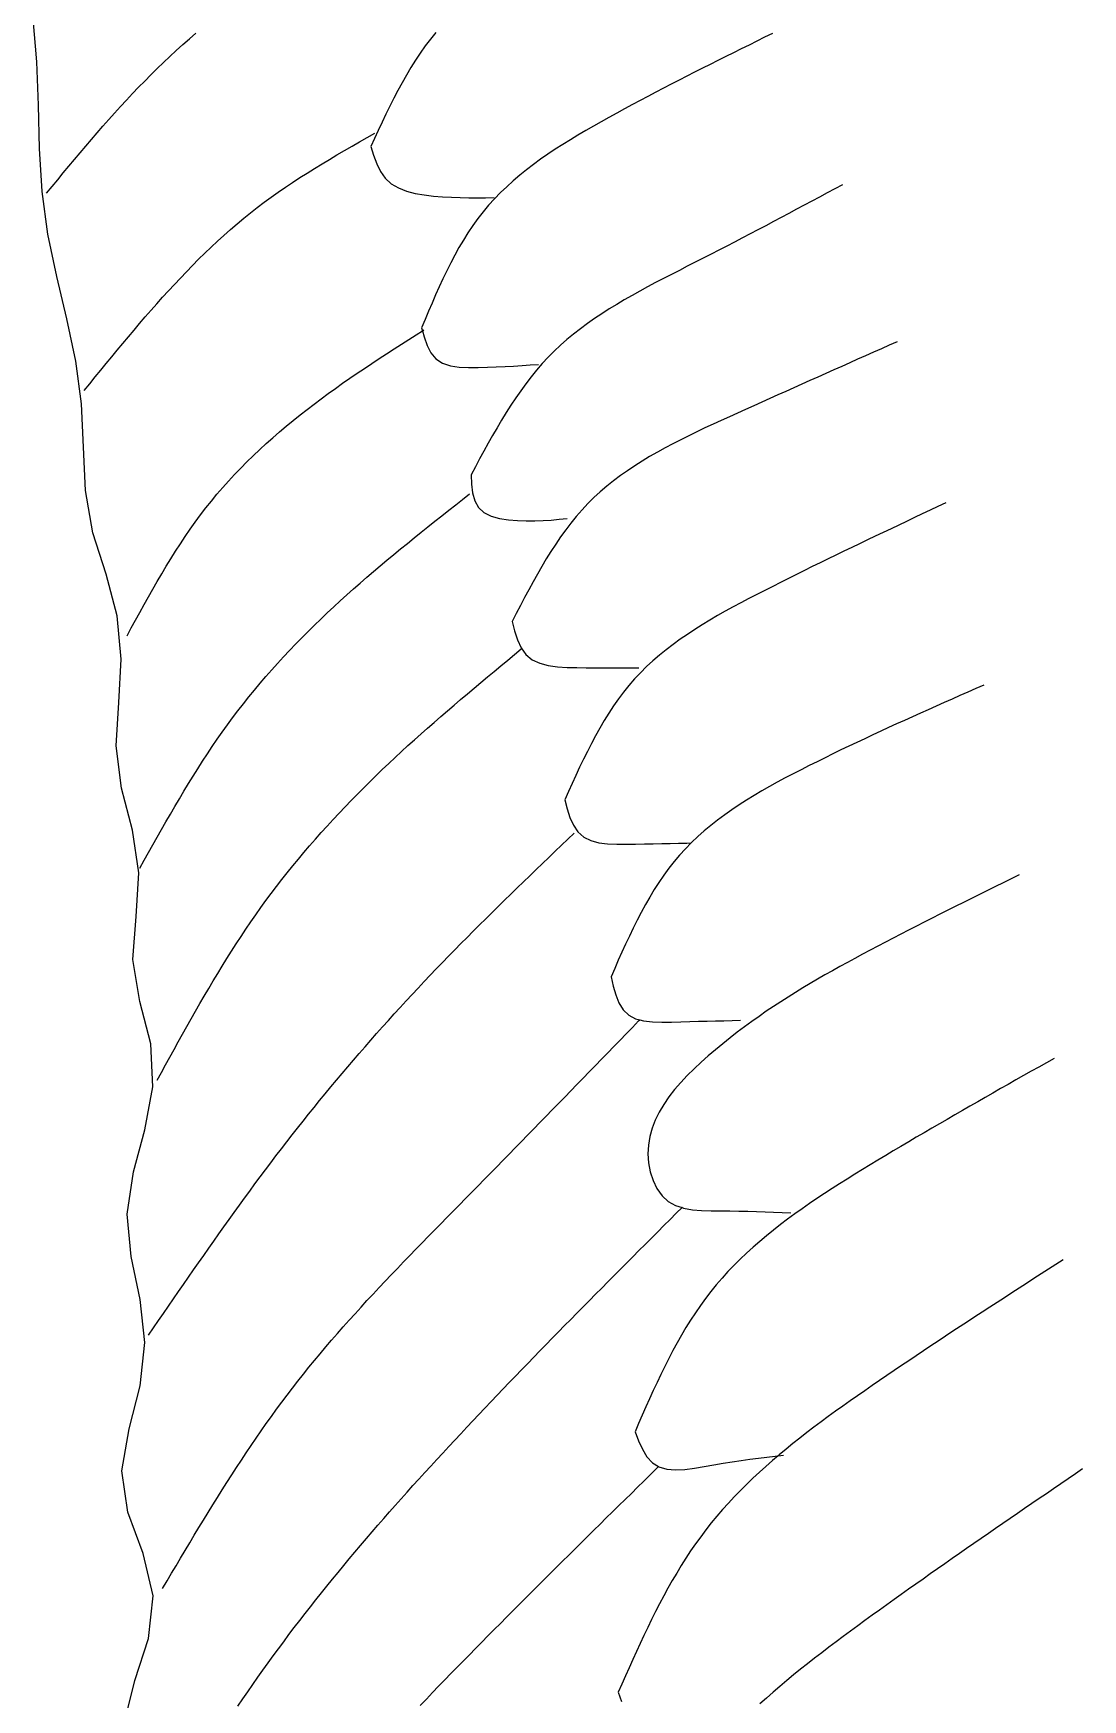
# Model space of a CAD drawing. Extents: x -3475 to 3475, y -2114 to 2114.
# Drawn here: x 103.8 to 281.2, y 657.7 to 939.3 of the extents above; entities that cross this region are included whole.
import ezdxf

# ---------------------------------------------------------------- set-up
doc = ezdxf.new("R2010")
doc.units = 0
doc.header["$MEASUREMENT"] = 0
doc.layers.get('0').update_dxf_attribs({"linetype": 'CONTINUOUS'})

msp = doc.modelspace()

# ---------------------------------------------------------------- linework, layer by layer
for p, q in [((104.43, 934.43), (103.82, 941.74)), ((129.08, 937.36), (130.19, 938.34)), ((130.19, 938.34), (131.31, 939.3)), ((170.94, 938.31), (170.07, 937.15)), ((171.86, 939.44), (170.94, 938.31)), ((226.1, 937.95), (224.78, 937.3)), ((227.41, 938.6), (226.1, 937.95)), ((228.73, 939.25), (227.41, 938.6)), ((125.81, 934.34), (126.89, 935.36)), ((126.89, 935.36), (127.98, 936.37)), ((127.98, 936.37), (129.08, 937.36)), ((169.22, 935.95), (168.41, 934.73)), ((170.07, 937.15), (169.22, 935.95)), ((220.84, 935.34), (219.53, 934.69)), ((222.15, 936), (220.84, 935.34)), ((223.47, 936.65), (222.15, 936)), ((224.78, 937.3), (223.47, 936.65)), ((104.67, 927.11), (104.43, 934.43)), ((122.64, 931.21), (123.69, 932.27)), ((123.69, 932.27), (124.74, 933.31)), ((124.74, 933.31), (125.81, 934.34)), ((166.88, 932.22), (166.15, 930.93)), ((167.63, 933.49), (166.88, 932.22)), ((168.41, 934.73), (167.63, 933.49)), ((215.58, 932.7), (214.27, 932.03)), ((216.9, 933.37), (215.58, 932.7)), ((218.21, 934.03), (216.9, 933.37)), ((219.53, 934.69), (218.21, 934.03)), ((120.58, 929.08), (121.61, 930.15)), ((121.61, 930.15), (122.64, 931.21)), ((165.44, 929.62), (164.75, 928.3)), ((166.15, 930.93), (165.44, 929.62)), ((210.32, 930), (209.01, 929.32)), ((211.64, 930.68), (210.32, 930)), ((212.95, 931.36), (211.64, 930.68)), ((214.27, 932.03), (212.95, 931.36)), ((104.86, 919.79), (104.67, 927.11)), ((117.56, 925.8), (118.56, 926.9)), ((118.56, 926.9), (119.57, 927.99)), ((119.57, 927.99), (120.58, 929.08)), ((164.07, 926.96), (163.41, 925.61)), ((164.75, 928.3), (164.07, 926.96)), ((205.06, 927.22), (203.74, 926.51)), ((206.38, 927.92), (205.06, 927.22)), ((207.69, 928.62), (206.38, 927.92)), ((209.01, 929.32), (207.69, 928.62)), ((115.59, 923.59), (116.57, 924.7)), ((116.57, 924.7), (117.56, 925.8)), ((162.76, 924.25), (162.12, 922.88)), ((163.41, 925.61), (162.76, 924.25)), ((199.8, 924.33), (198.48, 923.59)), ((201.11, 925.06), (199.8, 924.33)), ((202.43, 925.79), (201.11, 925.06)), ((203.74, 926.51), (202.43, 925.79)), ((112.69, 920.22), (113.65, 921.35)), ((113.65, 921.35), (114.62, 922.47)), ((114.62, 922.47), (115.59, 923.59)), ((157.69, 920.2), (158.97, 920.94)), ((158.97, 920.94), (160.25, 921.67)), ((160.25, 921.67), (161.53, 922.4)), ((161.49, 921.51), (160.86, 920.14)), ((162.12, 922.88), (161.49, 921.51)), ((194.58, 921.29), (193.3, 920.49)), ((195.87, 922.07), (194.58, 921.29)), ((197.17, 922.83), (195.87, 922.07)), ((198.48, 923.59), (197.17, 922.83)), ((105.29, 912.52), (104.86, 919.79)), ((110.78, 917.96), (111.73, 919.09)), ((111.73, 919.09), (112.69, 920.22)), ((153.87, 917.97), (155.14, 918.72)), ((155.14, 918.72), (156.41, 919.47)), ((156.41, 919.47), (157.69, 920.2)), ((160.86, 920.14), (161.33, 918.66)), ((161.33, 918.66), (161.85, 917.24)), ((190.79, 918.84), (189.56, 917.99)), ((192.04, 919.68), (190.79, 918.84)), ((193.3, 920.49), (192.04, 919.68)), ((107.94, 914.54), (108.89, 915.68)), ((108.89, 915.68), (109.83, 916.82)), ((109.83, 916.82), (110.78, 917.96)), ((148.87, 914.89), (150.11, 915.67)), ((150.11, 915.67), (151.36, 916.45)), ((151.36, 916.45), (152.61, 917.22)), ((152.61, 917.22), (153.87, 917.97)), ((161.85, 917.24), (162.49, 915.93)), ((162.49, 915.93), (163.29, 914.79)), ((186.03, 915.29), (184.9, 914.34)), ((187.18, 916.22), (186.03, 915.29)), ((188.36, 917.12), (187.18, 916.22)), ((189.56, 917.99), (188.36, 917.12)), ((106.26, 905.31), (105.29, 912.52)), ((106.07, 912.25), (107, 913.4)), ((107, 913.4), (107.94, 914.54)), ((145.21, 912.44), (146.42, 913.27)), ((146.42, 913.27), (147.64, 914.08)), ((147.64, 914.08), (148.87, 914.89)), ((163.29, 914.79), (164.3, 913.86)), ((164.3, 913.86), (165.51, 913.14)), ((165.51, 913.14), (166.87, 912.61)), ((166.87, 912.61), (168.35, 912.23)), ((183.82, 913.36), (182.76, 912.35)), ((184.9, 914.34), (183.82, 913.36)), ((239.3, 913), (238.01, 912.3)), ((240.6, 913.69), (239.3, 913)), ((140.51, 908.93), (141.67, 909.84)), ((141.67, 909.84), (142.83, 910.72)), ((142.83, 910.72), (144.02, 911.59)), ((144.02, 911.59), (145.21, 912.44)), ((168.35, 912.23), (169.88, 911.96)), ((169.88, 911.96), (171.44, 911.78)), ((171.44, 911.78), (172.97, 911.65)), ((172.97, 911.65), (174.47, 911.57)), ((174.47, 911.57), (175.94, 911.52)), ((175.94, 911.52), (177.4, 911.49)), ((177.4, 911.49), (178.83, 911.49)), ((178.83, 911.49), (180.26, 911.5)), ((180.77, 910.23), (179.84, 909.12)), ((180.26, 911.5), (181.68, 911.52)), ((181.75, 911.31), (180.77, 910.23)), ((182.76, 912.35), (181.75, 911.31)), ((234.11, 910.22), (232.81, 909.53)), ((235.41, 910.92), (234.11, 910.22)), ((236.71, 911.61), (235.41, 910.92)), ((238.01, 912.3), (236.71, 911.61)), ((137.13, 906.11), (138.25, 907.07)), ((138.25, 907.07), (139.37, 908.01)), ((139.37, 908.01), (140.51, 908.93)), ((178.95, 907.97), (178.1, 906.79)), ((179.84, 909.12), (178.95, 907.97)), ((228.9, 907.45), (227.6, 906.76)), ((230.21, 908.14), (228.9, 907.45)), ((231.51, 908.84), (230.21, 908.14)), ((232.81, 909.53), (231.51, 908.84)), ((107.78, 898.17), (106.26, 905.31)), ((133.87, 903.14), (134.95, 904.14)), ((134.95, 904.14), (136.04, 905.13)), ((136.04, 905.13), (137.13, 906.11)), ((176.51, 904.34), (175.76, 903.08)), ((177.28, 905.58), (176.51, 904.34)), ((178.1, 906.79), (177.28, 905.58)), ((222.34, 904), (221.02, 903.32)), ((223.66, 904.69), (222.34, 904)), ((224.97, 905.38), (223.66, 904.69)), ((226.29, 906.07), (224.97, 905.38)), ((227.6, 906.76), (226.29, 906.07)), ((131.76, 901.08), (132.81, 902.12)), ((132.81, 902.12), (133.87, 903.14)), ((175.05, 901.79), (174.36, 900.48)), ((175.76, 903.08), (175.05, 901.79)), ((217.02, 901.26), (215.68, 900.58)), ((218.36, 901.95), (217.02, 901.26)), ((219.69, 902.63), (218.36, 901.95)), ((221.02, 903.32), (219.69, 902.63)), ((128.67, 897.92), (129.69, 898.99)), ((129.69, 898.99), (130.72, 900.04)), ((130.72, 900.04), (131.76, 901.08)), ((173.69, 899.15), (173.05, 897.8)), ((174.36, 900.48), (173.69, 899.15)), ((211.65, 898.53), (210.31, 897.83)), ((213, 899.21), (211.65, 898.53)), ((214.34, 899.9), (213, 899.21)), ((215.68, 900.58), (214.34, 899.9)), ((109.49, 891.05), (107.78, 898.17)), ((125.67, 894.67), (126.66, 895.76)), ((126.66, 895.76), (127.66, 896.84)), ((127.66, 896.84), (128.67, 897.92)), ((172.42, 896.44), (171.8, 895.07)), ((173.05, 897.8), (172.42, 896.44)), ((206.31, 895.71), (205, 894.98)), ((207.63, 896.43), (206.31, 895.71)), ((208.97, 897.14), (207.63, 896.43)), ((210.31, 897.83), (208.97, 897.14)), ((123.72, 892.47), (124.69, 893.57)), ((124.69, 893.57), (125.67, 894.67)), ((171.2, 893.69), (170.61, 892.3)), ((171.8, 895.07), (171.2, 893.69)), ((202.41, 893.47), (201.14, 892.69)), ((203.69, 894.24), (202.41, 893.47)), ((205, 894.98), (203.69, 894.24)), ((110.99, 883.89), (109.49, 891.05)), ((120.84, 889.13), (121.79, 890.25)), ((121.79, 890.25), (122.75, 891.36)), ((122.75, 891.36), (123.72, 892.47)), ((170.02, 890.91), (169.43, 889.51)), ((170.61, 892.3), (170.02, 890.91)), ((197.45, 890.22), (196.27, 889.35)), ((198.66, 891.07), (197.45, 890.22)), ((199.89, 891.89), (198.66, 891.07)), ((201.14, 892.69), (199.89, 891.89)), ((118.95, 886.88), (119.89, 888)), ((119.89, 888), (120.84, 889.13)), ((166.03, 886.73), (167.29, 887.53)), ((167.29, 887.53), (168.55, 888.34)), ((168.55, 888.34), (169.58, 888.99)), ((169.43, 889.51), (169.58, 888.99)), ((169.58, 888.99), (169.81, 889.14)), ((169.58, 888.99), (169.86, 887.98)), ((169.86, 887.98), (170.36, 886.54)), ((193.99, 887.52), (192.9, 886.56)), ((195.12, 888.45), (193.99, 887.52)), ((196.27, 889.35), (195.12, 888.45)), ((249.82, 887.16), (248.48, 886.56)), ((116.15, 883.48), (117.08, 884.61)), ((117.08, 884.61), (118.01, 885.75)), ((118.01, 885.75), (118.95, 886.88)), ((161.03, 883.48), (162.28, 884.3)), ((162.28, 884.3), (163.53, 885.12)), ((163.53, 885.12), (164.78, 885.93)), ((164.78, 885.93), (166.03, 886.73)), ((170.36, 886.54), (171, 885.27)), ((171, 885.27), (171.86, 884.25)), ((190.82, 884.53), (189.83, 883.46)), ((191.84, 885.56), (190.82, 884.53)), ((192.9, 886.56), (191.84, 885.56)), ((244.47, 884.77), (243.13, 884.18)), ((245.8, 885.37), (244.47, 884.77)), ((247.14, 885.96), (245.8, 885.37)), ((248.48, 886.56), (247.14, 885.96)), ((111.97, 876.65), (110.99, 883.89)), ((114.29, 881.2), (115.22, 882.34)), ((115.22, 882.34), (116.15, 883.48)), ((157.32, 880.98), (158.55, 881.82)), ((158.55, 881.82), (159.79, 882.65)), ((159.79, 882.65), (161.03, 883.48)), ((171.86, 884.25), (172.98, 883.54)), ((172.98, 883.54), (174.32, 883.1)), ((174.32, 883.1), (175.81, 882.87)), ((175.81, 882.87), (177.39, 882.79)), ((177.39, 882.79), (178.99, 882.8)), ((178.99, 882.8), (180.56, 882.84)), ((180.56, 882.84), (182.07, 882.9)), ((182.07, 882.9), (183.55, 882.97)), ((183.55, 882.97), (184.99, 883.05)), ((184.99, 883.05), (186.41, 883.14)), ((186.41, 883.14), (187.8, 883.23)), ((187.8, 883.23), (189.19, 883.33)), ((188.88, 882.36), (187.96, 881.22)), ((189.83, 883.46), (188.88, 882.36)), ((237.76, 881.78), (236.41, 881.18)), ((239.1, 882.38), (237.76, 881.78)), ((240.44, 882.98), (239.1, 882.38)), ((241.79, 883.58), (240.44, 882.98)), ((243.13, 884.18), (241.79, 883.58)), ((112.44, 878.92), (113.37, 880.06)), ((113.37, 880.06), (114.29, 881.2)), ((153.67, 878.4), (154.88, 879.27)), ((154.88, 879.27), (156.1, 880.13)), ((156.1, 880.13), (157.32, 880.98)), ((186.2, 878.87), (185.36, 877.66)), ((187.07, 880.06), (186.2, 878.87)), ((187.96, 881.22), (187.07, 880.06)), ((231.01, 878.76), (229.65, 878.16)), ((232.36, 879.37), (231.01, 878.76)), ((233.71, 879.98), (232.36, 879.37)), ((235.06, 880.58), (233.71, 879.98)), ((236.41, 881.18), (235.06, 880.58)), ((112.32, 869.32), (111.97, 876.65)), ((150.08, 875.71), (151.26, 876.62)), ((151.26, 876.62), (152.46, 877.51)), ((152.46, 877.51), (153.67, 878.4)), ((184.54, 876.43), (183.74, 875.17)), ((185.36, 877.66), (184.54, 876.43)), ((225.57, 876.32), (224.2, 875.71)), ((226.93, 876.93), (225.57, 876.32)), ((228.29, 877.55), (226.93, 876.93)), ((229.65, 878.16), (228.29, 877.55)), ((146.57, 872.89), (147.73, 873.84)), ((147.73, 873.84), (148.9, 874.78)), ((148.9, 874.78), (150.08, 875.71)), ((182.96, 873.9), (182.2, 872.61)), ((183.74, 875.17), (182.96, 873.9)), ((218.7, 873.21), (217.33, 872.58)), ((220.08, 873.84), (218.7, 873.21)), ((221.45, 874.47), (220.08, 873.84)), ((222.83, 875.09), (221.45, 874.47)), ((224.2, 875.71), (222.83, 875.09)), ((143.18, 869.94), (144.3, 870.94)), ((144.3, 870.94), (145.43, 871.92)), ((145.43, 871.92), (146.57, 872.89)), ((181.44, 871.31), (180.7, 869.99)), ((182.2, 872.61), (181.44, 871.31)), ((213.25, 870.6), (211.91, 869.91)), ((214.6, 871.27), (213.25, 870.6)), ((215.96, 871.93), (214.6, 871.27)), ((217.33, 872.58), (215.96, 871.93)), ((112.65, 862), (112.32, 869.32)), ((139.92, 866.85), (140.99, 867.89)), ((140.99, 867.89), (142.08, 868.92)), ((142.08, 868.92), (143.18, 869.94)), ((179.97, 868.67), (179.25, 867.34)), ((180.7, 869.99), (179.97, 868.67)), ((207.98, 867.74), (206.71, 866.97)), ((209.28, 868.48), (207.98, 867.74)), ((210.59, 869.21), (209.28, 868.48)), ((211.91, 869.91), (210.59, 869.21)), ((136.82, 863.61), (137.84, 864.7)), ((137.84, 864.7), (138.87, 865.78)), ((138.87, 865.78), (139.92, 866.85)), ((178.53, 866.01), (177.81, 864.68)), ((177.81, 864.68), (177.9, 863.11)), ((179.25, 867.34), (178.53, 866.01)), ((204.24, 865.36), (203.04, 864.52)), ((205.46, 866.18), (204.24, 865.36)), ((206.71, 866.97), (205.46, 866.18)), ((113.9, 854.86), (112.65, 862)), ((134.86, 861.37), (135.83, 862.5)), ((135.83, 862.5), (136.82, 863.61)), ((177.9, 863.11), (178.07, 861.62)), ((199.63, 861.79), (198.57, 860.81)), ((200.74, 862.73), (199.63, 861.79)), ((201.87, 863.64), (200.74, 862.73)), ((203.04, 864.52), (201.87, 863.64)), ((132.08, 857.88), (132.98, 859.06)), ((132.98, 859.06), (133.91, 860.22)), ((133.91, 860.22), (134.86, 861.37)), ((174.03, 858.66), (175.2, 859.59)), ((175.2, 859.59), (176.37, 860.51)), ((176.37, 860.51), (177.54, 861.43)), ((178.07, 861.62), (178.42, 860.28)), ((178.42, 860.28), (179.03, 859.14)), ((179.03, 859.14), (179.97, 858.28)), ((197.54, 859.79), (196.55, 858.73)), ((198.57, 860.81), (197.54, 859.79)), ((256.71, 859.3), (255.38, 858.67)), ((258.03, 859.92), (256.71, 859.3)), ((130.34, 855.47), (131.2, 856.68)), ((131.2, 856.68), (132.08, 857.88)), ((170.52, 855.89), (171.69, 856.81)), ((171.69, 856.81), (172.86, 857.74)), ((172.86, 857.74), (174.03, 858.66)), ((179.97, 858.28), (181.2, 857.68)), ((181.2, 857.68), (182.62, 857.29)), ((182.62, 857.29), (184.13, 857.05)), ((184.13, 857.05), (185.65, 856.92)), ((185.65, 856.92), (187.13, 856.87)), ((187.13, 856.87), (188.56, 856.88)), ((188.56, 856.88), (189.96, 856.93)), ((189.96, 856.93), (191.33, 857.02)), ((191.33, 857.02), (192.68, 857.14)), ((192.68, 857.14), (194.03, 857.27)), ((194.67, 856.51), (193.79, 855.36)), ((195.59, 857.64), (194.67, 856.51)), ((196.55, 858.73), (195.59, 857.64)), ((250.09, 856.17), (248.77, 855.55)), ((251.41, 856.8), (250.09, 856.17)), ((252.74, 857.43), (251.41, 856.8)), ((254.06, 858.05), (252.74, 857.43)), ((255.38, 858.67), (254.06, 858.05)), ((116.12, 847.89), (113.9, 854.86)), ((128.67, 853), (129.49, 854.24)), ((129.49, 854.24), (130.34, 855.47)), ((167.03, 853.08), (168.19, 854.02)), ((168.19, 854.02), (169.35, 854.96)), ((169.35, 854.96), (170.52, 855.89)), ((192.93, 854.17), (192.1, 852.95)), ((193.79, 855.36), (192.93, 854.17)), ((244.79, 853.65), (243.46, 853.02)), ((246.11, 854.28), (244.79, 853.65)), ((247.44, 854.92), (246.11, 854.28)), ((248.77, 855.55), (247.44, 854.92)), ((126.29, 849.21), (127.07, 850.49)), ((127.07, 850.49), (127.86, 851.75)), ((127.86, 851.75), (128.67, 853)), ((163.58, 850.24), (164.72, 851.19)), ((164.72, 851.19), (165.88, 852.14)), ((165.88, 852.14), (167.03, 853.08)), ((191.29, 851.72), (190.51, 850.46)), ((192.1, 852.95), (191.29, 851.72)), ((239.47, 851.09), (238.14, 850.45)), ((240.8, 851.74), (239.47, 851.09)), ((242.13, 852.38), (240.8, 851.74)), ((243.46, 853.02), (242.13, 852.38)), ((118, 840.82), (116.12, 847.89)), ((124.77, 846.64), (125.52, 847.93)), ((125.52, 847.93), (126.29, 849.21)), ((160.16, 847.34), (161.3, 848.31)), ((161.3, 848.31), (162.43, 849.28)), ((162.43, 849.28), (163.58, 850.24)), ((189, 847.88), (188.27, 846.57)), ((189.74, 849.18), (189, 847.88)), ((190.51, 850.46), (189.74, 849.18)), ((232.8, 847.82), (231.46, 847.15)), ((234.14, 848.48), (232.8, 847.82)), ((235.47, 849.14), (234.14, 848.48)), ((236.81, 849.79), (235.47, 849.14)), ((238.14, 850.45), (236.81, 849.79)), ((123.28, 844.04), (124.02, 845.34)), ((124.02, 845.34), (124.77, 846.64)), ((156.8, 844.37), (157.91, 845.37)), ((157.91, 845.37), (159.04, 846.36)), ((159.04, 846.36), (160.16, 847.34)), ((187.54, 845.25), (186.83, 843.91)), ((188.27, 846.57), (187.54, 845.25)), ((227.44, 845.13), (226.09, 844.44)), ((228.78, 845.81), (227.44, 845.13)), ((230.12, 846.48), (228.78, 845.81)), ((231.46, 847.15), (230.12, 846.48)), ((121.82, 841.42), (122.55, 842.73)), ((122.55, 842.73), (123.28, 844.04)), ((153.5, 841.33), (154.59, 842.35)), ((154.59, 842.35), (155.69, 843.37)), ((155.69, 843.37), (156.8, 844.37)), ((186.13, 842.57), (185.43, 841.23)), ((186.83, 843.91), (186.13, 842.57)), ((222.08, 842.33), (220.76, 841.6)), ((223.41, 843.04), (222.08, 842.33)), ((224.75, 843.75), (223.41, 843.04)), ((226.09, 844.44), (224.75, 843.75)), ((118.68, 833.53), (118, 840.82)), ((120.38, 838.79), (121.1, 840.11)), ((121.1, 840.11), (121.82, 841.42)), ((150.28, 838.2), (151.34, 839.25)), ((151.34, 839.25), (152.42, 840.29)), ((152.42, 840.29), (153.5, 841.33)), ((185.43, 841.23), (184.74, 839.88)), ((184.74, 839.88), (185.16, 838.3)), ((216.87, 839.32), (215.6, 838.52)), ((218.15, 840.1), (216.87, 839.32)), ((219.45, 840.86), (218.15, 840.1)), ((220.76, 841.6), (219.45, 840.86)), ((119.66, 837.47), (120.38, 838.79)), ((148.18, 836.07), (149.22, 837.14)), ((149.22, 837.14), (150.28, 838.2)), ((185.16, 838.3), (185.65, 836.8)), ((185.65, 836.8), (186.27, 835.43)), ((213.14, 836.86), (211.95, 835.99)), ((214.36, 837.7), (213.14, 836.86)), ((215.6, 838.52), (214.36, 837.7)), ((145.11, 832.79), (146.12, 833.9)), ((146.12, 833.9), (147.14, 834.99)), ((147.14, 834.99), (148.18, 836.07)), ((183.99, 833.34), (185.13, 834.29)), ((185.13, 834.29), (186.27, 835.23)), ((186.27, 835.43), (187.07, 834.29)), ((187.07, 834.29), (188.12, 833.42)), ((209.64, 834.18), (208.54, 833.22)), ((210.78, 835.1), (209.64, 834.18)), ((211.95, 835.99), (210.78, 835.1)), ((118.26, 826.17), (118.68, 833.53)), ((143.12, 830.56), (144.11, 831.68)), ((144.11, 831.68), (145.11, 832.79)), ((180.58, 830.51), (181.71, 831.45)), ((181.71, 831.45), (182.85, 832.4)), ((182.85, 832.4), (183.99, 833.34)), ((188.12, 833.42), (189.4, 832.82)), ((189.4, 832.82), (190.85, 832.44)), ((190.85, 832.44), (192.42, 832.23)), ((192.42, 832.23), (194.05, 832.12)), ((194.05, 832.12), (195.69, 832.08)), ((195.69, 832.08), (197.28, 832.06)), ((197.28, 832.06), (198.83, 832.04)), ((198.83, 832.04), (200.34, 832.04)), ((200.34, 832.04), (201.82, 832.04)), ((201.82, 832.04), (203.28, 832.04)), ((203.28, 832.04), (204.73, 832.05)), ((204.73, 832.05), (206.17, 832.06)), ((206.44, 831.22), (205.44, 830.17)), ((207.47, 832.24), (206.44, 831.22)), ((208.54, 833.22), (207.47, 832.24)), ((140.25, 827.13), (141.19, 828.29)), ((141.19, 828.29), (142.15, 829.43)), ((142.15, 829.43), (143.12, 830.56)), ((177.17, 827.65), (178.31, 828.61)), ((178.31, 828.61), (179.44, 829.56)), ((179.44, 829.56), (180.58, 830.51)), ((204.49, 829.08), (203.58, 827.95)), ((205.44, 830.17), (204.49, 829.08)), ((263.1, 828.54), (261.76, 827.94)), ((264.44, 829.13), (263.1, 828.54)), ((117.82, 818.87), (118.26, 826.17)), ((138.4, 824.79), (139.32, 825.97)), ((139.32, 825.97), (140.25, 827.13)), ((173.79, 824.77), (174.92, 825.74)), ((174.92, 825.74), (176.04, 826.7)), ((176.04, 826.7), (177.17, 827.65)), ((201.87, 825.6), (201.07, 824.38)), ((202.71, 826.79), (201.87, 825.6)), ((203.58, 827.95), (202.71, 826.79)), ((256.41, 825.57), (255.07, 824.97)), ((257.75, 826.17), (256.41, 825.57)), ((259.08, 826.76), (257.75, 826.17)), ((260.42, 827.35), (259.08, 826.76)), ((261.76, 827.94), (260.42, 827.35)), ((135.75, 821.19), (136.62, 822.4)), ((136.62, 822.4), (137.5, 823.6)), ((137.5, 823.6), (138.4, 824.79)), ((170.45, 821.86), (171.56, 822.83)), ((171.56, 822.83), (172.67, 823.81)), ((172.67, 823.81), (173.79, 824.77)), ((200.3, 823.14), (199.55, 821.87)), ((201.07, 824.38), (200.3, 823.14)), ((249.71, 822.55), (248.37, 821.94)), ((251.05, 823.16), (249.71, 822.55)), ((252.39, 823.77), (251.05, 823.16)), ((253.73, 824.37), (252.39, 823.77)), ((255.07, 824.97), (253.73, 824.37)), ((134.06, 818.74), (134.9, 819.97)), ((134.9, 819.97), (135.75, 821.19)), ((167.14, 818.89), (168.24, 819.89)), ((168.24, 819.89), (169.34, 820.87)), ((169.34, 820.87), (170.45, 821.86)), ((198.83, 820.57), (198.13, 819.26)), ((199.55, 821.87), (198.83, 820.57)), ((244.34, 820.07), (243, 819.44)), ((245.68, 820.7), (244.34, 820.07)), ((247.03, 821.32), (245.68, 820.7)), ((248.37, 821.94), (247.03, 821.32)), ((118.71, 811.71), (117.82, 818.87)), ((132.42, 816.26), (133.23, 817.51)), ((133.23, 817.51), (134.06, 818.74)), ((163.88, 815.87), (164.96, 816.88)), ((164.96, 816.88), (166.05, 817.89)), ((166.05, 817.89), (167.14, 818.89)), ((197.45, 817.93), (196.79, 816.59)), ((198.13, 819.26), (197.45, 817.93)), ((237.62, 816.85), (236.27, 816.18)), ((238.96, 817.51), (237.62, 816.85)), ((240.31, 818.16), (238.96, 817.51)), ((241.65, 818.8), (240.31, 818.16)), ((243, 819.44), (241.65, 818.8)), ((130.82, 813.74), (131.61, 815)), ((131.61, 815), (132.42, 816.26)), ((161.74, 813.82), (162.8, 814.85)), ((162.8, 814.85), (163.88, 815.87)), ((196.14, 815.23), (195.5, 813.87)), ((196.79, 816.59), (196.14, 815.23)), ((232.23, 814.14), (230.89, 813.44)), ((233.57, 814.83), (232.23, 814.14)), ((234.92, 815.51), (233.57, 814.83)), ((236.27, 816.18), (234.92, 815.51)), ((120.6, 804.62), (118.71, 811.71)), ((128.5, 809.91), (129.26, 811.19)), ((129.26, 811.19), (130.04, 812.47)), ((130.04, 812.47), (130.82, 813.74)), ((158.58, 810.68), (159.62, 811.73)), ((159.62, 811.73), (160.68, 812.78)), ((160.68, 812.78), (161.74, 813.82)), ((194.25, 811.12), (193.62, 809.74)), ((194.87, 812.5), (194.25, 811.12)), ((195.5, 813.87), (194.87, 812.5)), ((226.93, 811.24), (225.64, 810.47)), ((228.24, 811.99), (226.93, 811.24)), ((229.56, 812.72), (228.24, 811.99)), ((230.89, 813.44), (229.56, 812.72)), ((126.99, 807.33), (127.74, 808.62)), ((127.74, 808.62), (128.5, 809.91)), ((155.49, 807.47), (156.51, 808.55)), ((156.51, 808.55), (157.54, 809.62)), ((157.54, 809.62), (158.58, 810.68)), ((193.62, 809.74), (194.04, 808.22)), ((223.1, 808.88), (221.87, 808.05)), ((224.36, 809.69), (223.1, 808.88)), ((225.64, 810.47), (224.36, 809.69)), ((125.5, 804.74), (126.24, 806.04)), ((126.24, 806.04), (126.99, 807.33)), ((153.47, 805.3), (154.48, 806.39)), ((154.48, 806.39), (155.49, 807.47)), ((194.04, 808.22), (194.52, 806.76)), ((194.52, 806.76), (195.1, 805.43)), ((195.1, 805.43), (195.86, 804.31)), ((219.47, 806.32), (218.32, 805.41)), ((220.66, 807.2), (219.47, 806.32)), ((221.87, 808.05), (220.66, 807.2)), ((121.64, 797.38), (120.6, 804.62)), ((124.03, 802.13), (124.76, 803.43)), ((124.76, 803.43), (125.5, 804.74)), ((150.52, 801.97), (151.5, 803.09)), ((151.5, 803.09), (152.48, 804.2)), ((152.48, 804.2), (153.47, 805.3)), ((193.1, 802.06), (194.17, 803.09)), ((194.17, 803.09), (195.24, 804.12)), ((195.86, 804.31), (196.83, 803.44)), ((196.83, 803.44), (198.02, 802.85)), ((198.02, 802.85), (199.38, 802.49)), ((216.1, 803.51), (215.05, 802.51)), ((217.19, 804.48), (216.1, 803.51)), ((218.32, 805.41), (217.19, 804.48)), ((122.57, 799.52), (123.3, 800.82)), ((123.3, 800.82), (124.03, 802.13)), ((148.61, 799.71), (149.56, 800.84)), ((149.56, 800.84), (150.52, 801.97)), ((189.88, 798.97), (190.95, 800)), ((190.95, 800), (192.02, 801.03)), ((192.02, 801.03), (193.1, 802.06)), ((199.38, 802.49), (200.87, 802.29)), ((200.87, 802.29), (202.44, 802.22)), ((202.44, 802.22), (204.02, 802.23)), ((204.02, 802.23), (205.59, 802.26)), ((205.59, 802.26), (207.11, 802.29)), ((207.11, 802.29), (208.59, 802.32)), ((208.59, 802.32), (210.03, 802.35)), ((210.03, 802.35), (211.45, 802.38)), ((211.45, 802.38), (212.85, 802.41)), ((213.05, 800.41), (212.12, 799.31)), ((212.85, 802.41), (214.24, 802.43)), ((214.03, 801.48), (213.05, 800.41)), ((214.99, 802.45), (214.03, 801.48)), ((214.24, 802.43), (214.99, 802.45)), ((215.05, 802.51), (214.99, 802.45)), ((121.22, 790.04), (121.64, 797.38)), ((121.84, 798.21), (122.57, 799.52)), ((145.82, 796.25), (146.74, 797.41)), ((146.74, 797.41), (147.67, 798.56)), ((147.67, 798.56), (148.61, 799.71)), ((187.73, 796.91), (188.8, 797.94)), ((188.8, 797.94), (189.88, 798.97)), ((210.37, 796.99), (209.55, 795.79)), ((211.22, 798.17), (210.37, 796.99)), ((212.12, 799.31), (211.22, 798.17)), ((270.44, 797.05), (269.1, 796.39)), ((144.02, 793.9), (144.92, 795.08)), ((144.92, 795.08), (145.82, 796.25)), ((184.53, 793.8), (185.6, 794.84)), ((185.6, 794.84), (186.66, 795.87)), ((186.66, 795.87), (187.73, 796.91)), ((208.76, 794.56), (208, 793.3)), ((209.55, 795.79), (208.76, 794.56)), ((265.07, 794.4), (263.72, 793.74)), ((266.41, 795.06), (265.07, 794.4)), ((267.75, 795.73), (266.41, 795.06)), ((269.1, 796.39), (267.75, 795.73)), ((141.42, 790.31), (142.28, 791.51)), ((142.28, 791.51), (143.14, 792.71)), ((143.14, 792.71), (144.02, 793.9)), ((181.34, 790.68), (182.4, 791.72)), ((182.4, 791.72), (183.47, 792.76)), ((183.47, 792.76), (184.53, 793.8)), ((207.27, 792.03), (206.56, 790.72)), ((208, 793.3), (207.27, 792.03)), ((259.71, 791.75), (258.38, 791.08)), ((261.05, 792.41), (259.71, 791.75)), ((262.38, 793.08), (261.05, 792.41)), ((263.72, 793.74), (262.38, 793.08)), ((120.66, 782.75), (121.22, 790.04)), ((139.75, 787.87), (140.58, 789.09)), ((140.58, 789.09), (141.42, 790.31)), ((178.18, 787.54), (179.23, 788.59)), ((179.23, 788.59), (180.29, 789.63)), ((180.29, 789.63), (181.34, 790.68)), ((205.88, 789.4), (205.21, 788.07)), ((206.56, 790.72), (205.88, 789.4)), ((254.39, 789.07), (253.07, 788.4)), ((255.72, 789.74), (254.39, 789.07)), ((257.05, 790.41), (255.72, 789.74)), ((258.38, 791.08), (257.05, 790.41)), ((138.12, 785.4), (138.93, 786.64)), ((138.93, 786.64), (139.75, 787.87)), ((176.08, 785.43), (177.13, 786.48)), ((177.13, 786.48), (178.18, 787.54)), ((204.56, 786.72), (203.92, 785.36)), ((205.21, 788.07), (204.56, 786.72)), ((249.13, 786.37), (247.83, 785.69)), ((250.44, 787.05), (249.13, 786.37)), ((251.75, 787.73), (250.44, 787.05)), ((253.07, 788.4), (251.75, 787.73)), ((135.76, 781.65), (136.54, 782.91)), ((136.54, 782.91), (137.33, 784.16)), ((137.33, 784.16), (138.12, 785.4)), ((172.96, 782.24), (174, 783.31)), ((174, 783.31), (175.04, 784.37)), ((175.04, 784.37), (176.08, 785.43)), ((203.3, 783.99), (202.68, 782.61)), ((203.92, 785.36), (203.3, 783.99)), ((242.67, 782.94), (241.4, 782.25)), ((243.95, 783.63), (242.67, 782.94)), ((245.24, 784.32), (243.95, 783.63)), ((246.53, 785.01), (245.24, 784.32)), ((247.83, 785.69), (246.53, 785.01)), ((121.83, 775.63), (120.66, 782.75)), ((134.22, 779.12), (134.98, 780.39)), ((134.98, 780.39), (135.76, 781.65)), ((169.88, 779.02), (170.9, 780.09)), ((170.9, 780.09), (171.93, 781.17)), ((171.93, 781.17), (172.96, 782.24)), ((202.07, 781.22), (201.46, 779.84)), ((202.68, 782.61), (202.07, 781.22)), ((237.61, 780.13), (236.36, 779.41)), ((238.87, 780.84), (237.61, 780.13)), ((240.13, 781.55), (238.87, 780.84)), ((241.4, 782.25), (240.13, 781.55)), ((132.71, 776.57), (133.46, 777.85)), ((133.46, 777.85), (134.22, 779.12)), ((167.85, 776.85), (168.86, 777.93)), ((168.86, 777.93), (169.88, 779.02)), ((201.46, 779.84), (201.83, 778.27)), ((201.83, 778.27), (202.26, 776.78)), ((233.87, 777.94), (232.63, 777.18)), ((235.11, 778.68), (233.87, 777.94)), ((236.36, 779.41), (235.11, 778.68)), ((123.68, 768.51), (121.83, 775.63)), ((131.23, 774), (131.97, 775.29)), ((131.97, 775.29), (132.71, 776.57)), ((164.82, 773.56), (165.83, 774.66)), ((165.83, 774.66), (166.83, 775.76)), ((166.83, 775.76), (167.85, 776.85)), ((202.26, 776.78), (202.8, 775.41)), ((202.8, 775.41), (203.51, 774.25)), ((228.93, 774.81), (227.7, 773.99)), ((230.16, 775.62), (228.93, 774.81)), ((231.39, 776.41), (230.16, 775.62)), ((232.63, 777.18), (231.39, 776.41)), ((129.77, 771.42), (130.5, 772.72)), ((130.5, 772.72), (131.23, 774)), ((162.83, 771.35), (163.83, 772.46)), ((163.83, 772.46), (164.82, 773.56)), ((203.51, 774.25), (204.44, 773.36)), ((204.44, 773.36), (205.61, 772.75)), ((205.06, 771.28), (206.1, 772.36)), ((205.61, 772.75), (206.31, 772.56)), ((206.1, 772.36), (206.31, 772.56)), ((206.31, 772.56), (206.97, 772.38)), ((206.97, 772.38), (208.47, 772.2)), ((208.47, 772.2), (210.05, 772.14)), ((210.05, 772.14), (211.65, 772.17)), ((211.65, 772.17), (213.23, 772.21)), ((213.23, 772.21), (214.76, 772.26)), ((214.76, 772.26), (216.25, 772.3)), ((216.25, 772.3), (217.71, 772.34)), ((217.71, 772.34), (219.13, 772.38)), ((219.13, 772.38), (220.54, 772.41)), ((220.54, 772.41), (221.93, 772.45)), ((221.93, 772.45), (223.31, 772.48)), ((225.24, 772.27), (224.02, 771.37)), ((226.47, 773.14), (225.24, 772.27)), ((227.7, 773.99), (226.47, 773.14)), ((127.6, 767.53), (128.32, 768.83)), ((128.32, 768.83), (129.04, 770.13)), ((129.04, 770.13), (129.77, 771.42)), ((159.88, 768.01), (160.86, 769.13)), ((160.86, 769.13), (161.84, 770.24)), ((161.84, 770.24), (162.83, 771.35)), ((201.95, 768.06), (202.99, 769.14)), ((202.99, 769.14), (204.03, 770.21)), ((204.03, 770.21), (205.06, 771.28)), ((221.57, 769.5), (220.34, 768.52)), ((222.79, 770.45), (221.57, 769.5)), ((224.02, 771.37), (222.79, 770.45)), ((124.03, 761.21), (123.68, 768.51)), ((126.17, 764.93), (126.89, 766.23)), ((126.89, 766.23), (127.6, 767.53)), ((157.93, 765.76), (158.9, 766.88)), ((158.9, 766.88), (159.88, 768.01)), ((199.87, 765.92), (200.91, 766.99)), ((200.91, 766.99), (201.95, 768.06)), ((217.89, 766.47), (216.68, 765.39)), ((219.12, 767.51), (217.89, 766.47)), ((220.34, 768.52), (219.12, 767.51)), ((276.35, 766.04), (275.06, 765.31)), ((124.74, 762.33), (125.46, 763.63)), ((125.46, 763.63), (126.17, 764.93)), ((155.04, 762.35), (156, 763.49)), ((156, 763.49), (156.96, 764.63)), ((156.96, 764.63), (157.93, 765.76)), ((196.74, 762.7), (197.78, 763.77)), ((197.78, 763.77), (198.82, 764.84)), ((198.82, 764.84), (199.87, 765.92)), ((215.49, 764.29), (214.34, 763.15)), ((216.68, 765.39), (215.49, 764.29)), ((272.47, 763.85), (271.18, 763.12)), ((273.77, 764.58), (272.47, 763.85)), ((275.06, 765.31), (273.77, 764.58)), ((122.69, 753.98), (124.03, 761.21)), ((153.14, 760.06), (154.09, 761.21)), ((154.09, 761.21), (155.04, 762.35)), ((193.62, 759.48), (194.66, 760.55)), ((194.66, 760.55), (195.7, 761.63)), ((195.7, 761.63), (196.74, 762.7)), ((212.2, 760.77), (211.23, 759.53)), ((213.24, 761.97), (212.2, 760.77)), ((214.34, 763.15), (213.24, 761.97)), ((267.3, 760.92), (266, 760.18)), ((268.59, 761.65), (267.3, 760.92)), ((269.89, 762.39), (268.59, 761.65)), ((271.18, 763.12), (269.89, 762.39)), ((150.33, 756.6), (151.26, 757.76)), ((151.26, 757.76), (152.2, 758.91)), ((152.2, 758.91), (153.14, 760.06)), ((191.53, 757.34), (192.58, 758.41)), ((192.58, 758.41), (193.62, 759.48)), ((210.36, 758.26), (209.59, 756.95)), ((211.23, 759.53), (210.36, 758.26)), ((262.12, 757.97), (260.83, 757.22)), ((263.42, 758.71), (262.12, 757.97)), ((264.71, 759.45), (263.42, 758.71)), ((266, 760.18), (264.71, 759.45)), ((148.48, 754.27), (149.4, 755.44)), ((149.4, 755.44), (150.33, 756.6)), ((188.4, 754.12), (189.45, 755.19)), ((189.45, 755.19), (190.49, 756.27)), ((190.49, 756.27), (191.53, 757.34)), ((208.93, 755.61), (208.39, 754.24)), ((209.59, 756.95), (208.93, 755.61)), ((256.94, 754.98), (255.65, 754.22)), ((258.24, 755.73), (256.94, 754.98)), ((259.53, 756.48), (258.24, 755.73)), ((260.83, 757.22), (259.53, 756.48)), ((120.77, 746.84), (122.69, 753.98)), ((145.74, 750.75), (146.65, 751.93)), ((146.65, 751.93), (147.56, 753.1)), ((147.56, 753.1), (148.48, 754.27)), ((185.27, 750.91), (186.31, 751.98)), ((186.31, 751.98), (187.36, 753.05)), ((187.36, 753.05), (188.4, 754.12)), ((208, 752.83), (207.76, 751.39)), ((208.39, 754.24), (208, 752.83)), ((251.76, 751.94), (250.46, 751.17)), ((253.05, 752.7), (251.76, 751.94)), ((254.35, 753.46), (253.05, 752.7)), ((255.65, 754.22), (254.35, 753.46)), ((143.94, 748.39), (144.83, 749.57)), ((144.83, 749.57), (145.74, 750.75)), ((183.18, 748.77), (184.22, 749.84)), ((184.22, 749.84), (185.27, 750.91)), ((207.76, 751.39), (207.68, 749.92)), ((207.68, 749.92), (207.78, 748.41)), ((247.87, 749.62), (246.57, 748.83)), ((249.16, 750.39), (247.87, 749.62)), ((250.46, 751.17), (249.16, 750.39)), ((119.67, 739.72), (120.77, 746.84)), ((142.15, 746.01), (143.04, 747.2)), ((143.04, 747.2), (143.94, 748.39)), ((180.03, 745.56), (181.08, 746.63)), ((181.08, 746.63), (182.13, 747.7)), ((182.13, 747.7), (183.18, 748.77)), ((207.78, 748.41), (208.07, 746.88)), ((208.07, 746.88), (208.55, 745.4)), ((242.68, 746.46), (241.38, 745.65)), ((243.97, 747.25), (242.68, 746.46)), ((245.27, 748.05), (243.97, 747.25)), ((246.57, 748.83), (245.27, 748.05)), ((139.51, 742.42), (140.39, 743.62)), ((140.39, 743.62), (141.27, 744.81)), ((141.27, 744.81), (142.15, 746.01)), ((177.93, 743.42), (178.98, 744.49)), ((178.98, 744.49), (180.03, 745.56)), ((208.55, 745.4), (209.22, 744.02)), ((209.22, 744.02), (210.08, 742.82)), ((238.81, 744.02), (237.53, 743.19)), ((240.09, 744.84), (238.81, 744.02)), ((241.38, 745.65), (240.09, 744.84)), ((137.76, 740.01), (138.64, 741.21)), ((138.64, 741.21), (139.51, 742.42)), ((174.78, 740.21), (175.83, 741.28)), ((175.83, 741.28), (176.88, 742.35)), ((176.88, 742.35), (177.93, 743.42)), ((210.08, 742.82), (211.13, 741.87)), ((211.13, 741.87), (212.36, 741.19)), ((212.36, 741.19), (213.45, 740.83)), ((212.49, 739.87), (213.45, 740.83)), ((213.45, 740.83), (213.55, 740.92)), ((213.45, 740.83), (213.73, 740.74)), ((213.73, 740.74), (215.21, 740.47)), ((235, 741.49), (233.75, 740.62)), ((236.26, 742.34), (235, 741.49)), ((237.53, 743.19), (236.26, 742.34)), ((120.37, 732.54), (119.67, 739.72)), ((136.03, 737.59), (136.9, 738.8)), ((136.9, 738.8), (137.76, 740.01)), ((171.62, 737), (172.67, 738.07)), ((172.67, 738.07), (173.72, 739.14)), ((173.72, 739.14), (174.78, 740.21)), ((210.39, 737.77), (211.44, 738.82)), ((211.44, 738.82), (212.49, 739.87)), ((215.21, 740.47), (216.77, 740.33)), ((216.77, 740.33), (218.36, 740.28)), ((218.36, 740.28), (219.95, 740.27)), ((219.95, 740.27), (221.52, 740.26)), ((221.52, 740.26), (223.05, 740.23)), ((223.05, 740.23), (224.55, 740.2)), ((224.55, 740.2), (226.03, 740.15)), ((226.03, 740.15), (227.49, 740.1)), ((227.49, 740.1), (228.94, 740.04)), ((230.09, 737.94), (228.9, 737.02)), ((228.94, 740.04), (230.38, 739.97)), ((231.29, 738.85), (230.09, 737.94)), ((230.38, 739.97), (231.82, 739.91)), ((232.51, 739.75), (231.29, 738.85)), ((233.75, 740.62), (232.51, 739.75)), ((133.46, 733.95), (134.31, 735.16)), ((134.31, 735.16), (135.17, 736.38)), ((135.17, 736.38), (136.03, 737.59)), ((169.52, 734.86), (170.57, 735.93)), ((170.57, 735.93), (171.62, 737)), ((207.23, 734.61), (208.28, 735.66)), ((208.28, 735.66), (209.34, 736.71)), ((209.34, 736.71), (210.39, 737.77)), ((226.58, 735.11), (225.46, 734.13)), ((227.73, 736.07), (226.58, 735.11)), ((228.9, 737.02), (227.73, 736.07)), ((121.88, 725.3), (120.37, 732.54)), ((131.75, 731.51), (132.61, 732.73)), ((132.61, 732.73), (133.46, 733.95)), ((166.38, 731.63), (167.43, 732.71)), ((167.43, 732.71), (168.47, 733.79)), ((168.47, 733.79), (169.52, 734.86)), ((204.08, 731.45), (205.13, 732.5)), ((205.13, 732.5), (206.18, 733.55)), ((206.18, 733.55), (207.23, 734.61)), ((224.35, 733.13), (223.28, 732.11)), ((225.46, 734.13), (224.35, 733.13)), ((130.06, 729.07), (130.9, 730.29)), ((130.9, 730.29), (131.75, 731.51)), ((163.28, 728.38), (164.31, 729.47)), ((164.31, 729.47), (165.35, 730.55)), ((165.35, 730.55), (166.38, 731.63)), ((201.98, 729.34), (203.03, 730.39)), ((203.03, 730.39), (204.08, 731.45)), ((221.2, 730), (220.21, 728.9)), ((222.22, 731.06), (221.2, 730)), ((223.28, 732.11), (222.22, 731.06)), ((274.14, 729.61), (272.9, 728.81)), ((275.38, 730.41), (274.14, 729.61)), ((276.62, 731.21), (275.38, 730.41)), ((277.86, 732.01), (276.62, 731.21)), ((127.52, 725.4), (128.37, 726.62)), ((128.37, 726.62), (129.21, 727.84)), ((129.21, 727.84), (130.06, 729.07)), ((161.23, 726.19), (162.25, 727.29)), ((162.25, 727.29), (163.28, 728.38)), ((198.84, 726.17), (199.88, 727.22)), ((199.88, 727.22), (200.93, 728.28)), ((200.93, 728.28), (201.98, 729.34)), ((218.31, 726.65), (217.41, 725.48)), ((219.24, 727.79), (218.31, 726.65)), ((220.21, 728.9), (219.24, 727.79)), ((270.41, 727.2), (269.17, 726.4)), ((271.66, 728), (270.41, 727.2)), ((272.9, 728.81), (271.66, 728)), ((122.69, 718.01), (121.88, 725.3)), ((125.84, 722.94), (126.68, 724.17)), ((126.68, 724.17), (127.52, 725.4)), ((158.19, 722.89), (159.2, 723.99)), ((159.2, 723.99), (160.21, 725.1)), ((160.21, 725.1), (161.23, 726.19)), ((195.7, 722.99), (196.74, 724.05)), ((196.74, 724.05), (197.79, 725.11)), ((197.79, 725.11), (198.84, 726.17)), ((216.55, 724.28), (215.71, 723.06)), ((217.41, 725.48), (216.55, 724.28)), ((265.45, 723.97), (264.2, 723.17)), ((266.69, 724.78), (265.45, 723.97)), ((267.93, 725.59), (266.69, 724.78)), ((269.17, 726.4), (267.93, 725.59)), ((124.15, 720.49), (125, 721.72)), ((125, 721.72), (125.84, 722.94)), ((156.19, 720.66), (157.19, 721.78)), ((157.19, 721.78), (158.19, 722.89)), ((193.61, 720.87), (194.65, 721.93)), ((194.65, 721.93), (195.7, 722.99)), ((214.91, 721.82), (214.12, 720.56)), ((215.71, 723.06), (214.91, 721.82)), ((261.72, 721.54), (260.48, 720.73)), ((262.96, 722.35), (261.72, 721.54)), ((264.2, 723.17), (262.96, 722.35)), ((123.31, 719.26), (124.15, 720.49)), ((153.26, 717.27), (154.23, 718.41)), ((154.23, 718.41), (155.21, 719.54)), ((155.21, 719.54), (156.19, 720.66)), ((190.48, 717.67), (191.52, 718.74)), ((191.52, 718.74), (192.57, 719.8)), ((192.57, 719.8), (193.61, 720.87)), ((213.37, 719.28), (212.63, 717.98)), ((214.12, 720.56), (213.37, 719.28)), ((256.75, 718.27), (255.51, 717.44)), ((257.99, 719.09), (256.75, 718.27)), ((259.24, 719.91), (257.99, 719.09)), ((260.48, 720.73), (259.24, 719.91)), ((121.9, 710.71), (122.69, 718.01)), ((151.34, 714.98), (152.29, 716.13)), ((152.29, 716.13), (153.26, 717.27)), ((187.37, 714.47), (188.41, 715.54)), ((188.41, 715.54), (189.44, 716.61)), ((189.44, 716.61), (190.48, 717.67)), ((211.22, 715.34), (210.55, 713.99)), ((211.92, 716.67), (211.22, 715.34)), ((212.63, 717.98), (211.92, 716.67)), ((253.03, 715.78), (251.78, 714.95)), ((254.27, 716.62), (253.03, 715.78)), ((255.51, 717.44), (254.27, 716.62)), ((148.53, 711.5), (149.46, 712.67)), ((149.46, 712.67), (150.39, 713.83)), ((150.39, 713.83), (151.34, 714.98)), ((185.3, 712.33), (186.33, 713.4)), ((186.33, 713.4), (187.37, 714.47)), ((209.88, 712.64), (209.23, 711.27)), ((210.55, 713.99), (209.88, 712.64)), ((249.3, 713.28), (248.06, 712.43)), ((250.54, 714.12), (249.3, 713.28)), ((251.78, 714.95), (250.54, 714.12)), ((120, 703.45), (121.9, 710.71)), ((146.71, 709.14), (147.61, 710.32)), ((147.61, 710.32), (148.53, 711.5)), ((182.2, 709.1), (183.23, 710.18)), ((183.23, 710.18), (184.26, 711.26)), ((184.26, 711.26), (185.3, 712.33)), ((208.6, 709.9), (207.97, 708.52)), ((209.23, 711.27), (208.6, 709.9)), ((244.33, 709.88), (243.09, 709.02)), ((245.57, 710.73), (244.33, 709.88)), ((246.81, 711.59), (245.57, 710.73)), ((248.06, 712.43), (246.81, 711.59)), ((144.93, 706.74), (145.81, 707.94)), ((145.81, 707.94), (146.71, 709.14)), ((179.12, 705.87), (180.15, 706.95)), ((180.15, 706.95), (181.17, 708.03)), ((181.17, 708.03), (182.2, 709.1)), ((207.34, 707.13), (206.73, 705.73)), ((207.97, 708.52), (207.34, 707.13)), ((240.62, 707.28), (239.39, 706.4)), ((241.85, 708.15), (240.62, 707.28)), ((243.09, 709.02), (241.85, 708.15)), ((142.33, 703.1), (143.19, 704.32)), ((143.19, 704.32), (144.05, 705.54)), ((144.05, 705.54), (144.93, 706.74)), ((177.08, 703.7), (178.1, 704.78)), ((178.1, 704.78), (179.12, 705.87)), ((206.12, 704.34), (205.51, 702.94)), ((206.73, 705.73), (206.12, 704.34)), ((236.96, 704.62), (235.75, 703.72)), ((238.17, 705.52), (236.96, 704.62)), ((239.39, 706.4), (238.17, 705.52)), ((118.76, 696.31), (120, 703.45)), ((140.64, 700.64), (141.48, 701.87)), ((141.48, 701.87), (142.33, 703.1)), ((174.02, 700.43), (175.04, 701.52)), ((175.04, 701.52), (176.06, 702.61)), ((176.06, 702.61), (177.08, 703.7)), ((205.51, 702.94), (206.1, 701.41)), ((206.1, 701.41), (206.76, 699.97)), ((233.37, 701.88), (232.19, 700.94)), ((234.55, 702.8), (233.37, 701.88)), ((235.75, 703.72), (234.55, 702.8)), ((138.98, 698.15), (139.81, 699.4)), ((139.81, 699.4), (140.64, 700.64)), ((172, 698.24), (173.01, 699.33)), ((173.01, 699.33), (174.02, 700.43)), ((206.76, 699.97), (207.52, 698.69)), ((207.52, 698.69), (208.44, 697.68)), ((224.92, 698.28), (226.36, 698.47)), ((226.36, 698.47), (227.79, 698.65)), ((227.79, 698.65), (229.2, 698.83)), ((229.7, 698.89), (228.74, 698.07)), ((229.2, 698.83), (229.7, 698.89)), ((229.88, 699.04), (229.7, 698.89)), ((229.7, 698.89), (230.61, 699)), ((231.03, 700), (229.88, 699.04)), ((232.19, 700.94), (231.03, 700)), ((119.8, 689.33), (118.76, 696.31)), ((136.54, 694.38), (137.35, 695.64)), ((137.35, 695.64), (138.16, 696.9)), ((138.16, 696.9), (138.98, 698.15)), ((168.98, 694.94), (169.98, 696.04)), ((169.98, 696.04), (170.99, 697.14)), ((170.99, 697.14), (172, 698.24)), ((207.01, 694.61), (208.06, 695.66)), ((208.06, 695.66), (209.12, 696.7)), ((208.44, 697.68), (209.48, 697.04)), ((209.12, 696.7), (209.48, 697.04)), ((209.48, 697.04), (209.56, 696.99)), ((209.56, 696.99), (210.88, 696.62)), ((210.88, 696.62), (212.34, 696.5)), ((212.34, 696.5), (213.91, 696.57)), ((213.91, 696.57), (215.55, 696.77)), ((215.55, 696.77), (217.2, 697.05)), ((217.2, 697.05), (218.83, 697.34)), ((218.83, 697.34), (220.41, 697.61)), ((220.41, 697.61), (221.95, 697.85)), ((221.95, 697.85), (223.45, 698.07)), ((223.45, 698.07), (224.92, 698.28)), ((226.52, 696.09), (225.43, 695.08)), ((227.62, 697.09), (226.52, 696.09)), ((228.74, 698.07), (227.62, 697.09)), ((279.94, 695.82), (278.71, 694.98)), ((281.16, 696.66), (279.94, 695.82)), ((134.95, 691.85), (135.74, 693.12)), ((135.74, 693.12), (136.54, 694.38)), ((166.98, 692.72), (167.98, 693.83)), ((167.98, 693.83), (168.98, 694.94)), ((204.89, 692.53), (205.95, 693.57)), ((205.95, 693.57), (207.01, 694.61)), ((223.32, 693), (222.29, 691.94)), ((224.36, 694.05), (223.32, 693)), ((225.43, 695.08), (224.36, 694.05)), ((276.26, 693.31), (275.03, 692.47)), ((277.48, 694.15), (276.26, 693.31)), ((278.71, 694.98), (277.48, 694.15)), ((133.37, 689.3), (134.15, 690.58)), ((134.15, 690.58), (134.95, 691.85)), ((164.02, 689.38), (165, 690.49)), ((165, 690.49), (165.99, 691.61)), ((165.99, 691.61), (166.98, 692.72)), ((201.72, 689.41), (202.77, 690.45)), ((202.77, 690.45), (203.83, 691.49)), ((203.83, 691.49), (204.89, 692.53)), ((221.28, 690.87), (220.3, 689.77)), ((222.29, 691.94), (221.28, 690.87)), ((272.58, 690.79), (271.35, 689.96)), ((273.81, 691.63), (272.58, 690.79)), ((275.03, 692.47), (273.81, 691.63)), ((122.36, 682.37), (119.8, 689.33)), ((131.81, 686.74), (132.59, 688.02)), ((132.59, 688.02), (133.37, 689.3)), ((162.05, 687.13), (163.03, 688.26)), ((163.03, 688.26), (164.02, 689.38)), ((198.54, 686.28), (199.6, 687.32)), ((199.6, 687.32), (200.66, 688.37)), ((200.66, 688.37), (201.72, 689.41)), ((218.4, 687.53), (217.49, 686.37)), ((219.34, 688.66), (218.4, 687.53)), ((220.3, 689.77), (219.34, 688.66)), ((267.67, 687.43), (266.45, 686.59)), ((268.9, 688.27), (267.67, 687.43)), ((270.13, 689.11), (268.9, 688.27)), ((271.35, 689.96), (270.13, 689.11)), ((130.26, 684.17), (131.03, 685.46)), ((131.03, 685.46), (131.81, 686.74)), ((159.14, 683.74), (160.11, 684.87)), ((160.11, 684.87), (161.08, 686)), ((161.08, 686), (162.05, 687.13)), ((196.43, 684.19), (197.49, 685.24)), ((197.49, 685.24), (198.54, 686.28)), ((216.61, 685.2), (215.75, 684.01)), ((217.49, 686.37), (216.61, 685.2)), ((264, 684.89), (262.77, 684.04)), ((265.22, 685.74), (264, 684.89)), ((266.45, 686.59), (265.22, 685.74)), ((124.05, 675.19), (122.36, 682.37)), ((127.95, 680.3), (128.72, 681.59)), ((128.72, 681.59), (129.49, 682.88)), ((129.49, 682.88), (130.26, 684.17)), ((157.22, 681.46), (158.18, 682.6)), ((158.18, 682.6), (159.14, 683.74)), ((193.26, 681.06), (194.32, 682.1)), ((194.32, 682.1), (195.37, 683.15)), ((195.37, 683.15), (196.43, 684.19)), ((214.1, 681.57), (213.32, 680.33)), ((214.91, 682.8), (214.1, 681.57)), ((215.75, 684.01), (214.91, 682.8)), ((260.32, 682.34), (259.09, 681.49)), ((261.54, 683.19), (260.32, 682.34)), ((262.77, 684.04), (261.54, 683.19)), ((126.42, 677.72), (127.19, 679.01)), ((127.19, 679.01), (127.95, 680.3)), ((154.38, 678.02), (155.32, 679.17)), ((155.32, 679.17), (156.27, 680.32)), ((156.27, 680.32), (157.22, 681.46)), ((190.1, 677.91), (191.16, 678.96)), ((191.16, 678.96), (192.21, 680.01)), ((192.21, 680.01), (193.26, 681.06)), ((212.55, 679.06), (211.8, 677.79)), ((213.32, 680.33), (212.55, 679.06)), ((255.41, 678.91), (254.18, 678.05)), ((256.64, 679.77), (255.41, 678.91)), ((257.86, 680.63), (256.64, 679.77)), ((259.09, 681.49), (257.86, 680.63)), ((125.66, 676.42), (126.42, 677.72)), ((152.51, 675.7), (153.44, 676.86)), ((153.44, 676.86), (154.38, 678.02)), ((188, 675.81), (189.05, 676.86)), ((189.05, 676.86), (190.1, 677.91)), ((211.07, 676.5), (210.36, 675.19)), ((211.8, 677.79), (211.07, 676.5)), ((251.73, 676.31), (250.5, 675.44)), ((252.96, 677.18), (251.73, 676.31)), ((254.18, 678.05), (252.96, 677.18)), ((123.3, 668), (124.05, 675.19)), ((149.75, 672.2), (150.66, 673.37)), ((150.66, 673.37), (151.58, 674.54)), ((151.58, 674.54), (152.51, 675.7)), ((184.84, 672.66), (185.89, 673.71)), ((185.89, 673.71), (186.95, 674.76)), ((186.95, 674.76), (188, 675.81)), ((209.67, 673.88), (208.98, 672.55)), ((210.36, 675.19), (209.67, 673.88)), ((248.05, 673.69), (246.82, 672.81)), ((249.28, 674.56), (248.05, 673.69)), ((250.5, 675.44), (249.28, 674.56)), ((147.93, 669.84), (148.84, 671.02)), ((148.84, 671.02), (149.75, 672.2)), ((181.7, 669.49), (182.75, 670.55)), ((182.75, 670.55), (183.79, 671.6)), ((183.79, 671.6), (184.84, 672.66)), ((208.31, 671.22), (207.66, 669.87)), ((208.98, 672.55), (208.31, 671.22)), ((244.37, 671.03), (243.14, 670.14)), ((245.59, 671.92), (244.37, 671.03)), ((246.82, 672.81), (245.59, 671.92)), ((120.99, 660.9), (123.3, 668)), ((145.26, 666.27), (146.14, 667.46)), ((146.14, 667.46), (147.03, 668.65)), ((147.03, 668.65), (147.93, 669.84)), ((179.6, 667.38), (180.65, 668.43)), ((180.65, 668.43), (181.7, 669.49)), ((207.01, 668.52), (206.37, 667.16)), ((207.66, 669.87), (207.01, 668.52)), ((239.48, 667.44), (238.27, 666.52)), ((240.7, 668.34), (239.48, 667.44)), ((241.92, 669.25), (240.7, 668.34)), ((243.14, 670.14), (241.92, 669.25)), ((143.5, 663.86), (144.38, 665.07)), ((144.38, 665.07), (145.26, 666.27)), ((176.47, 664.19), (177.51, 665.25)), ((177.51, 665.25), (178.56, 666.32)), ((178.56, 666.32), (179.6, 667.38)), ((205.74, 665.79), (205.12, 664.42)), ((206.37, 667.16), (205.74, 665.79)), ((235.86, 664.68), (234.66, 663.74)), ((237.06, 665.6), (235.86, 664.68)), ((238.27, 666.52), (237.06, 665.6)), ((141.77, 661.44), (142.63, 662.66)), ((142.63, 662.66), (143.5, 663.86)), ((173.35, 660.99), (174.39, 662.06)), ((174.39, 662.06), (175.43, 663.13)), ((175.43, 663.13), (176.47, 664.19)), ((204.5, 663.05), (203.89, 661.67)), ((205.12, 664.42), (204.5, 663.05)), ((232.3, 661.85), (231.14, 660.88)), ((233.48, 662.8), (232.3, 661.85)), ((234.66, 663.74), (233.48, 662.8)), ((119.24, 653.83), (120.99, 660.9)), ((139.21, 657.79), (140.06, 659.01)), ((140.06, 659.01), (140.91, 660.23)), ((140.91, 660.23), (141.77, 661.44)), ((171.28, 658.85), (172.31, 659.92)), ((172.31, 659.92), (173.35, 660.99)), ((203.27, 660.29), (202.66, 658.91)), ((203.89, 661.67), (203.27, 660.29)), ((229.98, 659.91), (228.84, 658.93)), ((231.14, 660.88), (229.98, 659.91)), ((138.37, 656.56), (139.21, 657.79)), ((169.22, 656.69), (170.25, 657.77)), ((170.25, 657.77), (171.28, 658.85)), ((202.66, 658.91), (203.24, 657.37)), ((227.71, 657.94), (226.6, 656.93)), ((228.84, 658.93), (227.71, 657.94))]:
    msp.add_line(p, q)

doc.saveas('drawing.dxf')
